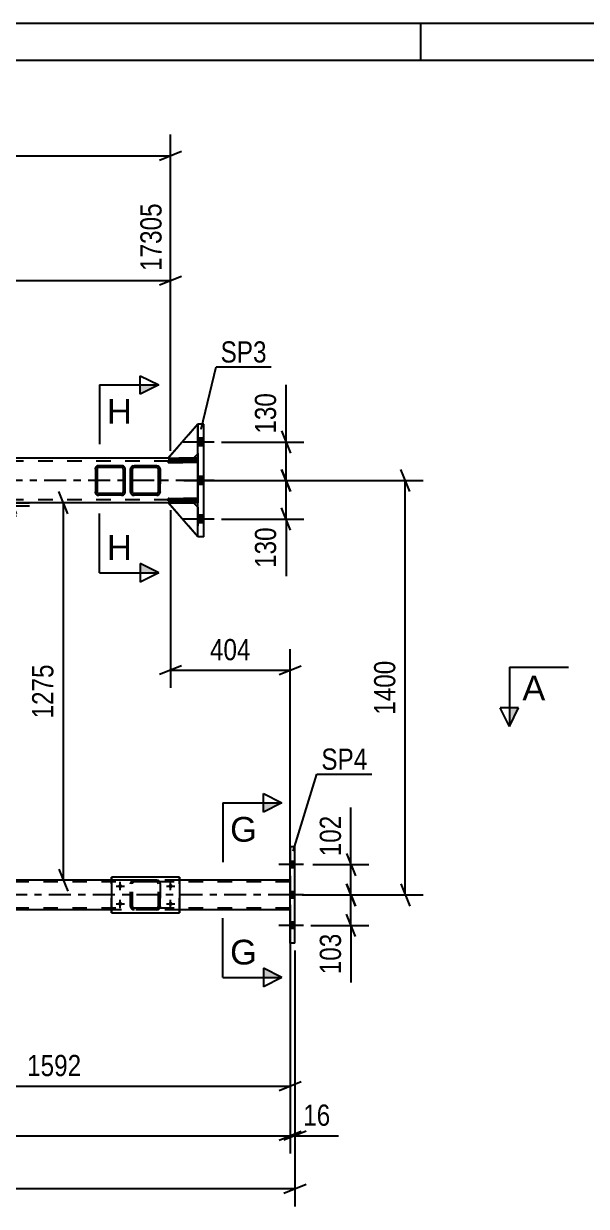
# Model space of a CAD drawing. Header units: millimetres. Extents: x -815 to 374, y -743 to 98.
# Drawn here: x -99.2 to -23.2, y -61.6 to 98.1 of the extents above; entities that cross this region are included whole.
import ezdxf

# ---------------------------------------------------------------- set-up
doc = ezdxf.new("R2010")
doc.units = ezdxf.units.MM
doc.linetypes.add('DXK_LINE_DOT2', pattern=[3.9198, 1.9599, -1.9599])
doc.linetypes.add('DXK_LINE_DOT3', pattern=[5.9187, 2.979, -0.9799, 0.9799, -0.9799])
doc.styles.add('Arial', font='ARIAL.TTF', dxfattribs={"height": 0.2})
doc.styles.add('Arial Narrow', font='ARIALN.TTF', dxfattribs={"height": 0.2})

# ---------------------------------------------------------------- blocks, each defined once
blk = doc.blocks.new('Unknown-232933173-1133')
at = {"color": 5, "linetype": 'Continuous'}
for p, q in [((374.47, 98.15), (-814.53, 98.15)), ((-45.53, 93.15), (-45.53, 98.15)), ((369.47, 93.15), (-809.53, 93.15))]:
    blk.add_line(p, q, dxfattribs=at)
blk = doc.blocks.new('Part-232933173-46341 - 4786')
at = {"color": 2, "linetype": 'Continuous'}
for p, q in [((-78.12, -17.18), (-87.32, -17.18)), ((-87.32, -17.18), (-87.32, -21.98)), ((-78.12, -17.18), (-78.12, -21.98)), ((-87.32, -21.98), (-78.12, -21.98))]:
    blk.add_line(p, q, dxfattribs=at)
at = {"color": 7, "linetype": 'DXK_LINE_DOT2'}
for p, q in [((-87.32, -21.98), (-87.32, -17.18)), ((-78.12, -21.98), (-78.12, -17.18))]:
    blk.add_line(p, q, dxfattribs=at)
blk = doc.blocks.new('Bolt-232933173-5250 - 4786')
at = {"linetype": 'Continuous'}
for points in [[(-75.64, 42.14), (-75.64, 41.1), (-74.84, 41.1), (-74.84, 42.14)], [(-75.64, 42.14), (-75.64, 41.1), (-74.84, 41.1), (-74.84, 42.14)], [(-75.64, 42.14), (-75.64, 41.1), (-74.84, 41.1), (-74.84, 42.14)], [(-75.64, 36.94), (-75.64, 35.9), (-74.84, 35.9), (-74.84, 36.94)], [(-75.64, 36.94), (-75.64, 35.9), (-74.84, 35.9), (-74.84, 36.94)], [(-75.64, 31.74), (-75.64, 30.7), (-74.84, 30.7), (-74.84, 31.74)], [(-75.64, 31.74), (-75.64, 30.7), (-74.84, 30.7), (-74.84, 31.74)], [(-75.64, 31.74), (-75.64, 30.7), (-74.84, 30.7), (-74.84, 31.74)]]:
    blk.add_hatch(color=1, dxfattribs=at).paths.add_polyline_path(points)
at = {"color": 1, "linetype": 'Continuous'}
for p, q in [((-73.44, 41.62), (-77.64, 41.62)), ((-73.44, 41.62), (-77.64, 41.62)), ((-73.44, 41.62), (-77.64, 41.62)), ((-74.84, 42.14), (-75.64, 42.14)), ((-74.84, 42.14), (-75.64, 42.14)), ((-74.84, 42.14), (-75.64, 42.14)), ((-74.84, 41.1), (-75.64, 41.1)), ((-74.84, 41.1), (-75.64, 41.1)), ((-74.84, 41.1), (-75.64, 41.1)), ((-74.84, 36.94), (-75.64, 36.94)), ((-74.84, 36.94), (-75.64, 36.94)), ((-73.44, 36.42), (-77.64, 36.42)), ((-73.44, 36.42), (-77.64, 36.42)), ((-74.84, 35.9), (-75.64, 35.9)), ((-74.84, 35.9), (-75.64, 35.9)), ((-73.44, 31.22), (-77.64, 31.22)), ((-73.44, 31.22), (-77.64, 31.22)), ((-73.44, 31.22), (-77.64, 31.22)), ((-74.84, 31.74), (-75.64, 31.74)), ((-74.84, 31.74), (-75.64, 31.74)), ((-74.84, 31.74), (-75.64, 31.74)), ((-74.84, 30.7), (-75.64, 30.7)), ((-74.84, 30.7), (-75.64, 30.7)), ((-74.84, 30.7), (-75.64, 30.7))]:
    blk.add_line(p, q, dxfattribs=at)
blk = doc.blocks.new('Part-232933173-4940 - 4786')
at = {"color": 2, "linetype": 'Continuous'}
for p, q in [((-63.18, -26.08), (-63.18, -13.08)), ((-62.54, -13.08), (-63.18, -13.08)), ((-62.54, -26.08), (-62.54, -13.08)), ((-62.54, -26.08), (-63.18, -26.08))]:
    blk.add_line(p, q, dxfattribs=at)
at = {"color": 7, "linetype": 'DXK_LINE_DOT2'}
for p, q in [((-63.18, -13.08), (-63.18, -26.08)), ((-62.54, -13.08), (-62.54, -13.08)), ((-62.54, -26.08), (-62.54, -13.08)), ((-62.54, -26.08), (-62.54, -26.08))]:
    blk.add_line(p, q, dxfattribs=at)
blk = doc.blocks.new('Part-232933173-4961 - 4786')
at = {"color": 7, "linetype": 'DXK_LINE_DOT2'}
for p, q in [((-75.64, 39.02), (-735.32, 39.02)), ((-76.24, 39.42), (-79.64, 39.42)), ((-75.64, 33.82), (-75.64, 39.42)), ((-75.64, 39.42), (-75.64, 39.42)), ((-75.64, 39.42), (-75.64, 39.42)), ((-75.64, 39.42), (-75.64, 38.62)), ((-75.64, 39.02), (-75.64, 33.42)), ((-75.64, 33.82), (-735.32, 33.82)), ((-75.64, 33.92), (-75.64, 33.42)), ((-76.24, 33.42), (-79.64, 33.42)), ((-75.64, 33.42), (-75.64, 33.42)), ((-75.64, 33.42), (-75.64, 33.42))]:
    blk.add_line(p, q, dxfattribs=at)
at = {"color": 2, "linetype": 'Continuous'}
for p, q in [((-79.64, 39.42), (-238.12, 39.42)), ((-75.64, 39.42), (-76.24, 39.42)), ((-79.64, 33.42), (-106.85, 33.42)), ((-75.64, 33.42), (-76.24, 33.42))]:
    blk.add_line(p, q, dxfattribs=at)
at = {"color": 7, "linetype": 'DXK_LINE_DOT3'}
blk.add_line((-75.64, 36.42), (-735.32, 36.42), dxfattribs=at)
blk = doc.blocks.new('Part-232933173-4966 - 4786')
at = {"color": 2, "linetype": 'Continuous'}
for p, q in [((-75.64, 28.82), (-75.64, 44.02)), ((-74.84, 44.02), (-75.64, 44.02)), ((-74.84, 28.82), (-74.84, 44.02)), ((-74.84, 28.82), (-75.64, 28.82))]:
    blk.add_line(p, q, dxfattribs=at)
at = {"color": 7, "linetype": 'DXK_LINE_DOT2'}
for p, q in [((-75.64, 44.02), (-75.64, 28.82)), ((-74.84, 44.02), (-74.84, 44.02)), ((-74.84, 28.82), (-74.84, 44.02)), ((-74.84, 28.82), (-74.84, 28.82))]:
    blk.add_line(p, q, dxfattribs=at)
blk = doc.blocks.new('Part-232933173-5227 - 4786')
at = {"color": 2, "linetype": 'Continuous'}
for p, q in [((-79.64, 33.98), (-75.64, 33.98)), ((-79.64, 33.66), (-79.64, 33.98)), ((-75.64, 33.66), (-79.64, 33.66)), ((-75.64, 33.98), (-75.64, 33.66))]:
    blk.add_line(p, q, dxfattribs=at)
at = {"color": 7, "linetype": 'DXK_LINE_DOT2'}
blk.add_line((-76.24, 33.66), (-76.24, 33.98), dxfattribs=at)
blk = doc.blocks.new('Part-232933173-5179 - 4786')
at = {"color": 7, "linetype": 'DXK_LINE_DOT2'}
for p, q in [((-63.18, -17.82), (-735.32, -17.82)), ((-78.12, -17.58), (-87.32, -17.58)), ((-63.18, -21.58), (-63.18, -17.58)), ((-63.18, -17.58), (-63.18, -17.58)), ((-63.18, -17.58), (-63.18, -21.58)), ((-63.18, -17.58), (-63.18, -17.58)), ((-63.18, -21.34), (-735.32, -21.34)), ((-78.12, -21.58), (-87.32, -21.58)), ((-63.18, -21.58), (-63.18, -21.58)), ((-63.18, -21.58), (-63.18, -21.58))]:
    blk.add_line(p, q, dxfattribs=at)
at = {"color": 2, "linetype": 'Continuous'}
for p, q in [((-87.32, -17.58), (-108.37, -17.58)), ((-63.18, -17.58), (-78.12, -17.58)), ((-87.32, -21.58), (-118.12, -21.58)), ((-63.18, -21.58), (-78.12, -21.58))]:
    blk.add_line(p, q, dxfattribs=at)
at = {"color": 7, "linetype": 'DXK_LINE_DOT3'}
blk.add_line((-63.18, -19.58), (-735.32, -19.58), dxfattribs=at)
blk = doc.blocks.new('Part-232933173-5222 - 4786')
at = {"color": 2, "linetype": 'Continuous'}
for p, q in [((-75.64, 44.02), (-79.64, 39.42)), ((-76.24, 39.42), (-75.64, 40.02)), ((-79.64, 39.42), (-76.24, 39.42))]:
    blk.add_line(p, q, dxfattribs=at)
at = {"color": 7, "linetype": 'DXK_LINE_DOT2'}
blk.add_line((-75.64, 40.02), (-75.64, 44.02), dxfattribs=at)
blk = doc.blocks.new('Part-232933173-5223 - 4786')
at = {"color": 7, "linetype": 'DXK_LINE_DOT2'}
for p, q in [((-75.64, 44.02), (-79.64, 39.42)), ((-75.64, 40.02), (-75.64, 44.02)), ((-76.24, 39.42), (-75.64, 40.02)), ((-79.64, 39.42), (-76.24, 39.42))]:
    blk.add_line(p, q, dxfattribs=at)
blk = doc.blocks.new('Part-232933173-5224 - 4786')
at = {"color": 2, "linetype": 'Continuous'}
for p, q in [((-79.64, 33.42), (-76.24, 33.42)), ((-75.64, 28.82), (-79.64, 33.42)), ((-76.24, 33.42), (-75.64, 32.82))]:
    blk.add_line(p, q, dxfattribs=at)
at = {"color": 7, "linetype": 'DXK_LINE_DOT2'}
blk.add_line((-75.64, 32.82), (-75.64, 28.82), dxfattribs=at)
blk = doc.blocks.new('Part-232933173-5225 - 4786')
at = {"color": 7, "linetype": 'DXK_LINE_DOT2'}
for p, q in [((-79.64, 33.42), (-76.24, 33.42)), ((-75.64, 28.82), (-79.64, 33.42)), ((-76.24, 33.42), (-75.64, 32.82)), ((-75.64, 32.82), (-75.64, 28.82))]:
    blk.add_line(p, q, dxfattribs=at)
blk = doc.blocks.new('Part-232933173-5226 - 4786')
at = {"color": 2, "linetype": 'Continuous'}
for p, q in [((-79.64, 39.18), (-75.64, 39.18)), ((-79.64, 38.86), (-79.64, 39.18)), ((-75.64, 38.86), (-79.64, 38.86)), ((-75.64, 39.18), (-75.64, 38.86))]:
    blk.add_line(p, q, dxfattribs=at)
at = {"color": 7, "linetype": 'DXK_LINE_DOT2'}
blk.add_line((-76.24, 38.86), (-76.24, 39.18), dxfattribs=at)
blk = doc.blocks.new('Part-232933173-5228 - 4786')
at = {"color": 7, "linetype": 'DXK_LINE_DOT2'}
for p, q in [((-75.64, 39.18), (-79.64, 39.18)), ((-79.64, 39.18), (-79.64, 38.86)), ((-79.64, 38.86), (-75.64, 38.86)), ((-76.24, 38.86), (-76.24, 39.18)), ((-75.64, 38.86), (-75.64, 39.18)), ((-75.64, 39.18), (-75.64, 38.86))]:
    blk.add_line(p, q, dxfattribs=at)
blk = doc.blocks.new('Part-232933173-5229 - 4786')
at = {"color": 7, "linetype": 'DXK_LINE_DOT2'}
for p, q in [((-75.64, 33.98), (-79.64, 33.98)), ((-79.64, 33.98), (-79.64, 33.66)), ((-79.64, 33.66), (-75.64, 33.66)), ((-76.24, 33.98), (-76.24, 33.66)), ((-75.64, 33.66), (-75.64, 33.98)), ((-75.64, 33.94), (-75.64, 33.66))]:
    blk.add_line(p, q, dxfattribs=at)
blk = doc.blocks.new('Bolt-232933173-5247 - 4786')
at = {"linetype": 'Continuous'}
for points in [[(-63.18, -15.04), (-63.18, -15.92), (-62.54, -15.92), (-62.54, -15.04)], [(-63.18, -15.04), (-63.18, -15.92), (-62.54, -15.92), (-62.54, -15.04)], [(-63.18, -15.04), (-63.18, -15.92), (-62.54, -15.92), (-62.54, -15.04)], [(-63.18, -19.14), (-63.18, -20.02), (-62.54, -20.02), (-62.54, -19.14)], [(-63.18, -19.14), (-63.18, -20.02), (-62.54, -20.02), (-62.54, -19.14)], [(-63.18, -23.24), (-63.18, -24.12), (-62.54, -24.12), (-62.54, -23.24)], [(-63.18, -23.24), (-63.18, -24.12), (-62.54, -24.12), (-62.54, -23.24)], [(-63.18, -23.24), (-63.18, -24.12), (-62.54, -24.12), (-62.54, -23.24)]]:
    blk.add_hatch(color=1, dxfattribs=at).paths.add_polyline_path(points)
at = {"color": 1, "linetype": 'Continuous'}
for p, q in [((-61.38, -15.48), (-64.7, -15.48)), ((-61.38, -15.48), (-64.7, -15.48)), ((-61.38, -15.48), (-64.7, -15.48)), ((-62.54, -15.04), (-63.18, -15.04)), ((-62.54, -15.04), (-63.18, -15.04)), ((-62.54, -15.04), (-63.18, -15.04)), ((-62.54, -15.92), (-63.18, -15.92)), ((-62.54, -15.92), (-63.18, -15.92)), ((-62.54, -15.92), (-63.18, -15.92)), ((-62.54, -19.14), (-63.18, -19.14)), ((-62.54, -19.14), (-63.18, -19.14)), ((-61.38, -19.58), (-64.7, -19.58)), ((-61.38, -19.58), (-64.7, -19.58)), ((-62.54, -20.02), (-63.18, -20.02)), ((-62.54, -20.02), (-63.18, -20.02)), ((-61.38, -23.68), (-64.7, -23.68)), ((-61.38, -23.68), (-64.7, -23.68)), ((-61.38, -23.68), (-64.7, -23.68)), ((-62.54, -23.24), (-63.18, -23.24)), ((-62.54, -23.24), (-63.18, -23.24)), ((-62.54, -23.24), (-63.18, -23.24)), ((-62.54, -24.12), (-63.18, -24.12)), ((-62.54, -24.12), (-63.18, -24.12)), ((-62.54, -24.12), (-63.18, -24.12))]:
    blk.add_line(p, q, dxfattribs=at)
blk = doc.blocks.new('Part-232933173-46340 - 4786')
at = {"color": 7, "linetype": 'DXK_LINE_DOT2'}
for p, q in [((-84.72, -18.06), (-84.69, -17.87)), ((-84.69, -17.87), (-84.72, -18.06)), ((-84.72, -21.1), (-84.72, -18.06)), ((-84.72, -18.06), (-84.72, -18.06)), ((-84.72, -21.1), (-84.72, -18.06)), ((-84.48, -18.06), (-84.46, -17.97)), ((-84.48, -18.06), (-84.46, -17.97)), ((-84.48, -21.1), (-84.48, -18.06)), ((-84.48, -18.06), (-84.48, -18.06)), ((-84.48, -21.1), (-84.48, -18.06)), ((-84.46, -17.97), (-84.41, -17.89)), ((-84.43, -17.61), (-84.24, -17.58)), ((-84.24, -17.58), (-84.43, -17.61)), ((-84.33, -17.84), (-84.41, -17.89)), ((-84.24, -17.82), (-84.33, -17.84)), ((-81.2, -17.58), (-84.24, -17.58)), ((-81.2, -17.82), (-84.24, -17.82)), ((-81.2, -17.58), (-81.02, -17.61)), ((-81.02, -17.61), (-81.2, -17.58)), ((-81.11, -17.84), (-81.2, -17.82)), ((-81.03, -17.89), (-81.11, -17.84)), ((-80.98, -17.97), (-81.03, -17.89)), ((-80.96, -18.06), (-80.98, -17.97)), ((-80.96, -18.06), (-80.98, -17.97)), ((-80.96, -21.1), (-80.96, -18.06)), ((-80.96, -18.06), (-80.96, -18.06)), ((-80.96, -21.1), (-80.96, -18.06)), ((-80.76, -17.87), (-80.72, -18.06)), ((-80.72, -18.06), (-80.76, -17.87)), ((-80.72, -21.1), (-80.72, -18.06)), ((-80.72, -18.06), (-80.72, -18.06)), ((-80.72, -18.06), (-80.72, -21.1)), ((-84.72, -21.1), (-84.72, -21.1)), ((-84.69, -21.28), (-84.72, -21.1)), ((-84.72, -21.1), (-84.69, -21.28)), ((-84.48, -21.1), (-84.48, -21.1)), ((-84.46, -21.19), (-84.48, -21.1)), ((-84.46, -21.19), (-84.48, -21.1)), ((-84.41, -21.27), (-84.46, -21.19)), ((-84.24, -21.58), (-84.43, -21.54)), ((-84.43, -21.54), (-84.24, -21.58)), ((-84.33, -21.32), (-84.41, -21.27)), ((-84.24, -21.34), (-84.33, -21.32)), ((-81.2, -21.34), (-84.24, -21.34)), ((-81.2, -21.58), (-84.24, -21.58)), ((-81.11, -21.32), (-81.2, -21.34)), ((-81.02, -21.54), (-81.2, -21.58)), ((-81.2, -21.58), (-81.02, -21.54)), ((-81.03, -21.27), (-81.11, -21.32)), ((-80.98, -21.19), (-81.03, -21.27)), ((-80.98, -21.19), (-80.96, -21.1)), ((-80.98, -21.19), (-80.96, -21.1)), ((-80.96, -21.1), (-80.96, -21.1)), ((-80.72, -21.1), (-80.76, -21.28)), ((-80.76, -21.28), (-80.72, -21.1)), ((-80.72, -21.1), (-80.72, -21.1))]:
    blk.add_line(p, q, dxfattribs=at)
at = {"color": 7, "linetype": 'DXK_LINE_DOT3'}
blk.add_line((-82.72, -19.58), (-82.72, -19.58), dxfattribs=at)
at = {"color": 7, "linetype": 'DXK_LINE_DOT2'}
for centre, start, end in [((-84.24, -18.06), 112.5, 157.5), ((-84.24, -18.06), 112.5, 157.5), ((-81.2, -18.06), 22.5, 67.5), ((-81.2, -18.06), 22.5, 67.5), ((-84.24, -21.1), 202.5, 247.5), ((-84.24, -21.1), 202.5, 247.5), ((-81.2, -21.1), 292.5, 337.5), ((-81.2, -21.1), 292.5, 337.5)]:
    blk.add_arc(centre, 0.48, start, end, dxfattribs=at)
blk = doc.blocks.new('Part-232933173-46342 - 4786')
at = {"color": 2, "linetype": 'Continuous'}
for p, q in [((-84.24, 38.42), (-84.43, 38.38)), ((-81.2, 38.42), (-84.24, 38.42)), ((-81.02, 38.38), (-81.2, 38.42)), ((-84.69, 38.13), (-84.72, 37.94)), ((-84.72, 34.9), (-84.72, 37.94)), ((-84.72, 37.94), (-84.72, 37.94)), ((-84.48, 37.94), (-84.46, 38.03)), ((-84.48, 34.9), (-84.48, 37.94)), ((-84.48, 37.94), (-84.48, 37.94)), ((-84.46, 38.03), (-84.41, 38.11)), ((-84.33, 38.16), (-84.41, 38.11)), ((-84.24, 38.18), (-84.33, 38.16)), ((-81.2, 38.18), (-84.24, 38.18)), ((-81.11, 38.16), (-81.2, 38.18)), ((-81.03, 38.11), (-81.11, 38.16)), ((-81.03, 38.11), (-80.98, 38.03)), ((-80.98, 38.03), (-80.96, 37.94)), ((-80.96, 34.9), (-80.96, 37.94)), ((-80.96, 37.94), (-80.96, 37.94)), ((-80.72, 37.94), (-80.76, 38.13)), ((-80.72, 34.9), (-80.72, 37.94)), ((-80.72, 37.94), (-80.72, 37.94)), ((-84.72, 34.9), (-84.72, 34.9)), ((-84.72, 34.9), (-84.69, 34.72)), ((-84.48, 34.9), (-84.48, 34.9)), ((-84.46, 34.81), (-84.48, 34.9)), ((-84.41, 34.73), (-84.46, 34.81)), ((-84.43, 34.46), (-84.24, 34.42)), ((-84.41, 34.73), (-84.33, 34.68)), ((-84.33, 34.68), (-84.24, 34.66)), ((-81.2, 34.66), (-84.24, 34.66)), ((-81.2, 34.42), (-84.24, 34.42)), ((-81.2, 34.66), (-81.11, 34.68)), ((-81.2, 34.42), (-81.02, 34.46)), ((-81.11, 34.68), (-81.03, 34.73)), ((-80.98, 34.81), (-81.03, 34.73)), ((-80.96, 34.9), (-80.98, 34.81)), ((-80.96, 34.9), (-80.96, 34.9)), ((-80.76, 34.72), (-80.72, 34.9)), ((-80.72, 34.9), (-80.72, 34.9))]:
    blk.add_line(p, q, dxfattribs=at)
at = {"color": 7, "linetype": 'DXK_LINE_DOT2'}
for p, q in [((-84.43, 38.38), (-84.24, 38.42)), ((-81.2, 38.42), (-81.02, 38.38)), ((-84.72, 37.94), (-84.69, 38.13)), ((-84.72, 34.9), (-84.72, 37.94)), ((-84.46, 38.03), (-84.48, 37.94)), ((-84.48, 34.9), (-84.48, 37.94)), ((-84.41, 38.11), (-84.46, 38.03)), ((-84.33, 38.16), (-84.33, 38.16)), ((-84.24, 38.18), (-84.24, 38.18)), ((-81.11, 38.16), (-81.11, 38.16)), ((-81.03, 38.11), (-81.03, 38.11)), ((-80.98, 38.03), (-81.03, 38.11)), ((-80.96, 37.94), (-80.98, 38.03)), ((-80.96, 34.9), (-80.96, 37.94)), ((-80.76, 38.13), (-80.72, 37.94)), ((-80.72, 37.94), (-80.72, 34.9)), ((-84.69, 34.72), (-84.72, 34.9)), ((-84.48, 34.9), (-84.46, 34.81)), ((-84.46, 34.81), (-84.41, 34.73)), ((-84.24, 34.42), (-84.43, 34.46)), ((-84.33, 34.68), (-84.33, 34.68)), ((-84.24, 34.66), (-84.24, 34.66)), ((-81.02, 34.46), (-81.2, 34.42)), ((-81.11, 34.68), (-81.11, 34.68)), ((-81.03, 34.73), (-80.98, 34.81)), ((-81.03, 34.73), (-81.03, 34.73)), ((-80.98, 34.81), (-80.96, 34.9)), ((-80.72, 34.9), (-80.76, 34.72))]:
    blk.add_line(p, q, dxfattribs=at)
at = {"color": 2, "linetype": 'Continuous'}
for centre, start, end in [((-84.24, 37.94), 112.5, 157.5), ((-81.2, 37.94), 22.5, 67.5), ((-84.24, 34.9), 202.5, 247.5), ((-81.2, 34.9), 292.5, 337.5)]:
    blk.add_arc(centre, 0.48, start, end, dxfattribs=at)
at = {"color": 7, "linetype": 'DXK_LINE_DOT2'}
for centre, start, end in [((-84.24, 37.94), 112.5, 157.5), ((-81.2, 37.94), 22.5, 67.5), ((-84.24, 34.9), 202.5, 247.5), ((-81.2, 34.9), 292.5, 337.5)]:
    blk.add_arc(centre, 0.48, start, end, dxfattribs=at)
blk = doc.blocks.new('Part-232933173-46429 - 4786')
at = {"color": 2, "linetype": 'Continuous'}
for p, q in [((-89, 38.42), (-89.19, 38.39)), ((-85.96, 38.42), (-89, 38.42)), ((-85.78, 38.39), (-85.96, 38.42)), ((-89.45, 38.13), (-89.48, 37.94)), ((-89.48, 37.94), (-89.48, 34.9)), ((-89.22, 38.03), (-89.24, 37.94)), ((-89.24, 37.94), (-89.24, 34.9)), ((-89.17, 38.11), (-89.22, 38.03)), ((-89.09, 38.16), (-89.17, 38.11)), ((-89, 38.18), (-89.09, 38.16)), ((-85.96, 38.18), (-89, 38.18)), ((-85.87, 38.16), (-85.96, 38.18)), ((-85.79, 38.11), (-85.87, 38.16)), ((-85.74, 38.03), (-85.79, 38.11)), ((-85.72, 37.94), (-85.74, 38.03)), ((-85.72, 37.94), (-85.72, 34.9)), ((-85.48, 37.94), (-85.52, 38.13)), ((-85.48, 37.94), (-85.48, 34.9)), ((-89.48, 34.9), (-89.45, 34.72)), ((-89.24, 34.9), (-89.22, 34.81)), ((-89.22, 34.81), (-89.17, 34.73)), ((-89.19, 34.46), (-89, 34.42)), ((-89.17, 34.73), (-89.09, 34.68)), ((-89.09, 34.68), (-89, 34.66)), ((-85.96, 34.66), (-89, 34.66)), ((-85.96, 34.42), (-89, 34.42)), ((-85.96, 34.66), (-85.87, 34.68)), ((-85.96, 34.42), (-85.78, 34.46)), ((-85.87, 34.68), (-85.79, 34.73)), ((-85.79, 34.73), (-85.74, 34.81)), ((-85.74, 34.81), (-85.72, 34.9)), ((-85.52, 34.72), (-85.48, 34.9))]:
    blk.add_line(p, q, dxfattribs=at)
at = {"color": 7, "linetype": 'DXK_LINE_DOT2'}
for p, q in [((-89.19, 38.39), (-89, 38.42)), ((-85.96, 38.42), (-85.78, 38.39)), ((-89.48, 37.94), (-89.45, 38.13)), ((-85.52, 38.13), (-85.48, 37.94)), ((-89.45, 34.72), (-89.48, 34.9)), ((-89, 34.42), (-89.19, 34.46)), ((-85.78, 34.46), (-85.96, 34.42)), ((-85.48, 34.9), (-85.52, 34.72))]:
    blk.add_line(p, q, dxfattribs=at)
at = {"color": 2, "linetype": 'Continuous'}
for centre, start, end in [((-89, 37.94), 112.5, 157.5), ((-85.96, 37.94), 22.5, 67.5), ((-89, 34.9), 202.5, 247.5), ((-85.96, 34.9), 292.5, 337.5)]:
    blk.add_arc(centre, 0.48, start, end, dxfattribs=at)
at = {"color": 7, "linetype": 'DXK_LINE_DOT2'}
for centre, start, end in [((-89, 37.94), 112.5, 157.5), ((-85.96, 37.94), 22.5, 67.5), ((-89, 34.9), 202.5, 247.5), ((-85.96, 34.9), 292.5, 337.5)]:
    blk.add_arc(centre, 0.48, start, end, dxfattribs=at)
blk = doc.blocks.new('Bolt-232933173-46436 - 4786')
at = {"linetype": 'Continuous'}
for points in [[(-86.12, -18.1, -1), (-86.12, -18.66, -1)], [(-79.32, -18.1, -1), (-79.32, -18.66, -1)], [(-86.12, -20.5, -1), (-86.12, -21.06, -1)], [(-79.32, -20.5, -1), (-79.32, -21.06, -1)]]:
    blk.add_hatch(color=1, dxfattribs=at).paths.add_polyline_path(points)
at = {"color": 1, "linetype": 'Continuous'}
for p, q in [((-86.68, -18.38), (-85.56, -18.38)), ((-86.12, -18.94), (-86.12, -17.82)), ((-79.88, -18.38), (-78.76, -18.38)), ((-79.32, -18.94), (-79.32, -17.82)), ((-86.12, -21.34), (-86.12, -20.22)), ((-79.32, -21.34), (-79.32, -20.22)), ((-86.68, -20.78), (-85.56, -20.78)), ((-79.88, -20.78), (-78.76, -20.78))]:
    blk.add_line(p, q, dxfattribs=at)
blk = doc.blocks.new('StraightDimension-232933173-20579 - 4786')
at = {"color": 7, "linetype": 'Continuous'}
for p, q in [((-101.38, 34.92), (-100.18, 31.92)), ((-100.18, 31.52), (-101.38, 34.52)), ((-105.85, 33.42), (-98.38, 33.42)), ((-105.85, 33.02), (-98.38, 33.02)), ((-100.78, 33.02), (-100.78, 33.42))]:
    blk.add_line(p, q, dxfattribs=at)
at = {"color": 0}
blk.add_wipeout([(-101.53, 32.5), (-105.73, 32.5), (-105.73, 27.64), (-101.53, 27.64)], dxfattribs=at)
at = {"color": 7, "linetype": 'Continuous'}
blk.add_line((-100.78, 33.02), (-100.78, 27.12), dxfattribs=at)
blk.add_line((-100.78, 33.02), (-100.78, 27.12), dxfattribs=at)
at = {"color": 3, "style": 'Arial Narrow'}
blk.add_text('10', height=2.863, rotation=90.0002, dxfattribs=at).set_placement((-102.13, 28.24))
blk = doc.blocks.new('StraightDimension-232933173-55858 - 4786')
at = {"color": 7, "linetype": 'Continuous'}
for p, q in [((-72.44, 41.62), (-61.33, 41.62)), ((-64.33, 43.12), (-63.13, 40.12)), ((-63.73, 36.42), (-63.73, 41.62)), ((-63.13, 34.92), (-64.33, 37.92)), ((-77.54, 36.42), (-61.33, 36.42))]:
    blk.add_line(p, q, dxfattribs=at)
at = {"color": 0}
blk.add_wipeout([(-64.48, 48.83), (-68.68, 48.83), (-68.68, 42.15), (-64.48, 42.15)], dxfattribs=at)
at = {"color": 7, "linetype": 'Continuous'}
blk.add_line((-63.73, 41.62), (-63.73, 49.36), dxfattribs=at)
blk.add_line((-63.73, 41.62), (-63.73, 49.36), dxfattribs=at)
at = {"color": 3, "style": 'Arial Narrow'}
blk.add_text('130', height=2.863, rotation=90.0002, dxfattribs=at).set_placement((-65.08, 42.75))
blk = doc.blocks.new('StraightDimension-232933173-37533 - 4786')
at = {"color": 7, "linetype": 'Continuous'}
for p, q in [((-62.54, -27.08), (-62.54, -61.65)), ((-64.04, -59.85), (-61.04, -58.65)), ((-775.39, -59.25), (-62.54, -59.25))]:
    blk.add_line(p, q, dxfattribs=at)
blk = doc.blocks.new('StraightDimension-232933173-37415 - 4786')
at = {"color": 7, "linetype": 'Continuous'}
for p, q in [((-63.18, -27.08), (-63.18, -54.51)), ((-774.75, -52.11), (-63.18, -52.11)), ((-64.68, -52.71), (-61.68, -51.51))]:
    blk.add_line(p, q, dxfattribs=at)
blk = doc.blocks.new('StraightDimension-232933173-55859 - 4786')
at = {"color": 7, "linetype": 'Continuous'}
for p, q in [((-64.33, 37.92), (-63.13, 34.92)), ((-77.54, 36.42), (-61.33, 36.42)), ((-63.73, 31.22), (-63.73, 36.42)), ((-63.13, 29.72), (-64.33, 32.72)), ((-72.44, 31.22), (-61.33, 31.22))]:
    blk.add_line(p, q, dxfattribs=at)
at = {"color": 0}
blk.add_wipeout([(-64.48, 30.7), (-68.68, 30.7), (-68.68, 24.01), (-64.48, 24.01)], dxfattribs=at)
at = {"color": 7, "linetype": 'Continuous'}
blk.add_line((-63.73, 31.22), (-63.73, 23.49), dxfattribs=at)
blk.add_line((-63.73, 31.22), (-63.73, 23.49), dxfattribs=at)
at = {"color": 3, "style": 'Arial Narrow'}
blk.add_text('130', height=2.863, rotation=90.0002, dxfattribs=at).set_placement((-65.08, 24.61))
blk = doc.blocks.new('StraightDimension-232933173-55920 - 4786')
at = {"color": 7, "linetype": 'Continuous'}
for p, q in [((-55.57, -18.08), (-54.37, -21.08)), ((-61.54, -19.58), (-52.57, -19.58)), ((-54.97, -23.68), (-54.97, -19.58)), ((-54.37, -25.18), (-55.57, -22.18)), ((-60.38, -23.68), (-52.57, -23.68))]:
    blk.add_line(p, q, dxfattribs=at)
at = {"color": 0}
blk.add_wipeout([(-55.72, -24.2), (-59.92, -24.2), (-59.92, -30.89), (-55.72, -30.89)], dxfattribs=at)
at = {"color": 7, "linetype": 'Continuous'}
blk.add_line((-54.97, -23.68), (-54.97, -31.41), dxfattribs=at)
blk.add_line((-54.97, -23.68), (-54.97, -31.41), dxfattribs=at)
at = {"color": 3, "style": 'Arial Narrow'}
blk.add_text('103', height=2.863, rotation=90.0002, dxfattribs=at).set_placement((-56.32, -30.29))
blk = doc.blocks.new('StraightDimension-232933173-36933 - 4786')
at = {"color": 7, "linetype": 'Continuous'}
for p, q in [((-128.4, 34.42), (-128.4, 73.88)), ((-79.34, 40.42), (-79.34, 73.88)), ((-126.9, 64.04), (-129.9, 62.84)), ((-80.84, 62.84), (-77.84, 64.04)), ((-128.4, 63.44), (-79.34, 63.44))]:
    blk.add_line(p, q, dxfattribs=at)
at = {"color": 0, "linetype": 'Continuous'}
blk.add_wipeout([(-79.94, 74.48), (-84.14, 74.48), (-84.14, 64.14), (-79.94, 64.14)], dxfattribs=at)
at = {"color": 0}
blk.add_wipeout([(-99.61, 64.19), (-99.61, 68.39), (-108.13, 68.39), (-108.13, 64.19)], dxfattribs=at)
at = {"color": 3, "linetype": 'Continuous', "style": 'Arial Narrow'}
blk.add_text('17305', height=2.863, rotation=90.0002, dxfattribs=at).set_placement((-80.54, 64.74))
at = {"color": 3, "style": 'Arial Narrow'}
blk.add_text('1226', height=2.863, dxfattribs=at).set_placement((-107.53, 64.79))
blk = doc.blocks.new('StraightDimension-232933173-55919 - 4786')
at = {"color": 7, "linetype": 'Continuous'}
for p, q in [((-55.57, -13.98), (-54.37, -16.98)), ((-60.14, -15.48), (-52.57, -15.48)), ((-54.97, -19.58), (-54.97, -15.48)), ((-54.37, -21.08), (-55.57, -18.08)), ((-61.54, -19.58), (-52.57, -19.58))]:
    blk.add_line(p, q, dxfattribs=at)
at = {"color": 0}
blk.add_wipeout([(-55.72, -8.27), (-59.92, -8.27), (-59.92, -14.95), (-55.72, -14.95)], dxfattribs=at)
at = {"color": 7, "linetype": 'Continuous'}
blk.add_line((-54.97, -15.48), (-54.97, -7.74), dxfattribs=at)
blk.add_line((-54.97, -15.48), (-54.97, -7.74), dxfattribs=at)
at = {"color": 3, "style": 'Arial Narrow'}
blk.add_text('102', height=2.863, rotation=90.0002, dxfattribs=at).set_placement((-56.32, -14.35))
blk = doc.blocks.new('StraightDimension-232933173-45942 - 4786')
at = {"color": 7, "linetype": 'Continuous'}
for p, q in [((-47.04, 34.92), (-48.24, 37.92)), ((-77.54, 36.42), (-45.24, 36.42)), ((-47.64, -19.58), (-47.64, 36.42)), ((-48.24, -18.08), (-47.04, -21.08)), ((-61.54, -19.58), (-45.24, -19.58))]:
    blk.add_line(p, q, dxfattribs=at)
at = {"color": 0}
blk.add_wipeout([(-48.39, 12.68), (-52.59, 12.68), (-52.59, 4.17), (-48.39, 4.17)], dxfattribs=at)
at = {"color": 3, "style": 'Arial Narrow'}
blk.add_text('1400', height=2.863, rotation=90.0002, dxfattribs=at).set_placement((-48.99, 4.77))
blk = doc.blocks.new('StraightDimension-232933173-6182 - 4786')
at = {"color": 7, "linetype": 'Continuous'}
for p, q in [((-93.2, 31.92), (-94.4, 34.92)), ((-77.52, 33.42), (-96.65, 33.42)), ((-93.8, -17.58), (-93.8, 33.42)), ((-94.4, -16.08), (-93.2, -19.08)), ((-82.44, -17.58), (-96.65, -17.58))]:
    blk.add_line(p, q, dxfattribs=at)
at = {"color": 0}
blk.add_wipeout([(-94.55, 12.18), (-98.75, 12.18), (-98.75, 3.67), (-94.55, 3.67)], dxfattribs=at)
at = {"color": 3, "style": 'Arial Narrow'}
blk.add_text('1275', height=2.863, rotation=90.0002, dxfattribs=at).set_placement((-95.15, 4.27))
blk = doc.blocks.new('StraightDimension-232933173-37116 - 4786')
at = {"color": 7, "linetype": 'Continuous'}
for p, q in [((-79.34, 40.42), (-79.34, 83.16)), ((-768.04, 80.31), (-79.34, 80.31)), ((-80.84, 79.71), (-77.84, 80.91))]:
    blk.add_line(p, q, dxfattribs=at)
blk = doc.blocks.new('StraightDimension-232933173-37206 - 4786')
at = {"color": 7, "linetype": 'Continuous'}
for p, q in [((-79.34, 32.42), (-79.34, 8.39)), ((-63.18, -16.58), (-63.18, 13.64)), ((-77.84, 11.39), (-80.84, 10.19)), ((-64.68, 10.19), (-61.68, 11.39)), ((-79.34, 10.79), (-63.18, 10.79))]:
    blk.add_line(p, q, dxfattribs=at)
at = {"color": 0}
blk.add_wipeout([(-67.92, 11.54), (-67.92, 15.74), (-74.61, 15.74), (-74.61, 11.54)], dxfattribs=at)
at = {"color": 3, "style": 'Arial Narrow'}
blk.add_text('404', height=2.863, dxfattribs=at).set_placement((-74.01, 12.14))
blk = doc.blocks.new('StraightDimension-232933173-37239 - 4786')
at = {"color": 7, "linetype": 'Continuous'}
for p, q in [((-126.88, -18.58), (-126.88, -47.8)), ((-63.18, -22.58), (-63.18, -47.8)), ((-125.38, -44.8), (-128.38, -46)), ((-126.88, -45.4), (-63.18, -45.4)), ((-64.68, -46), (-61.68, -44.8))]:
    blk.add_line(p, q, dxfattribs=at)
at = {"color": 0}
blk.add_wipeout([(-90.78, -44.65), (-90.78, -40.45), (-99.29, -40.45), (-99.29, -44.65)], dxfattribs=at)
at = {"color": 3, "style": 'Arial Narrow'}
blk.add_text('1592', height=2.863, dxfattribs=at).set_placement((-98.69, -44.05))
blk = doc.blocks.new('StraightDimension-232933173-37414 - 4786')
at = {"color": 7, "linetype": 'Continuous'}
for p, q in [((-63.18, -27.08), (-63.18, -54.51)), ((-62.54, -27.08), (-62.54, -54.51)), ((-64.68, -52.71), (-61.68, -51.51)), ((-61.04, -51.51), (-64.04, -52.71)), ((-63.18, -52.11), (-62.54, -52.11))]:
    blk.add_line(p, q, dxfattribs=at)
at = {"color": 0}
blk.add_wipeout([(-57.16, -51.36), (-57.16, -47.16), (-62.02, -47.16), (-62.02, -51.36)], dxfattribs=at)
at = {"color": 7, "linetype": 'Continuous'}
blk.add_line((-62.54, -52.11), (-56.64, -52.11), dxfattribs=at)
blk.add_line((-62.54, -52.11), (-56.64, -52.11), dxfattribs=at)
at = {"color": 3, "style": 'Arial Narrow'}
blk.add_text('16', height=2.863, dxfattribs=at).set_placement((-61.42, -50.76))
blk = doc.blocks.new('SectionMark-232933173-2322 - 1369')
at = {"linetype": 'Continuous'}
blk.add_hatch(color=6, dxfattribs=at).paths.add_polyline_path([(-33.59, 5.7), (-32.34, 5.7), (-33.59, 3.2)])
at = {"color": 6, "linetype": 'Continuous'}
for p, q in [((-33.59, 11.2), (-25.59, 11.2)), ((-33.59, 11.2), (-33.59, 3.2)), ((-33.59, 3.2), (-34.84, 5.7)), ((-32.34, 5.7), (-34.84, 5.7)), ((-33.59, 3.2), (-32.34, 5.7))]:
    blk.add_line(p, q, dxfattribs=at)
at = {"color": 0, "linetype": 'Continuous'}
blk.add_wipeout([(-28.73, 6.7), (-28.73, 10.2), (-31.84, 10.2), (-31.84, 6.7)], dxfattribs=at)
at = {"color": 3, "linetype": 'Continuous', "style": 'Arial'}
blk.add_text('A', height=3.34, dxfattribs=at).set_placement((-31.84, 6.7))
blk = doc.blocks.new('Mark-232933173-4936 - 4786')
at = {"color": 0}
blk.add_wipeout([(-52.76, -2.66), (-52.76, 0.34), (-58.97, 0.34), (-58.97, -2.66)], dxfattribs=at)
blk.add_wipeout([(-52.76, -2.66), (-52.76, 0.34), (-58.97, 0.34), (-58.97, -2.66)], dxfattribs=at)
at = {"color": 30, "linetype": 'Continuous'}
for p, q in [((-62.77, -13.65), (-59.57, -3.26)), ((-59.57, -3.26), (-52.16, -3.26))]:
    blk.add_line(p, q, dxfattribs=at)
at = {"color": 3, "style": 'Arial Narrow'}
blk.add_text('SP4', height=2.863, dxfattribs=at).set_placement((-58.97, -2.66))
blk = doc.blocks.new('SectionMark-232933173-7092 - 4786')
at = {"linetype": 'Continuous'}
for points in [[(-83.41, 48.08), (-83.41, 49.33), (-80.91, 49.33)], [(-83.41, 23.95), (-83.41, 25.2), (-80.91, 23.95)]]:
    blk.add_hatch(color=6, dxfattribs=at).paths.add_polyline_path(points)
at = {"color": 6, "linetype": 'Continuous'}
for p, q in [((-83.41, 48.08), (-83.41, 50.58)), ((-83.41, 50.58), (-80.91, 49.33)), ((-88.91, 49.33), (-88.91, 41.33)), ((-88.91, 49.33), (-80.91, 49.33)), ((-80.91, 49.33), (-83.41, 48.08)), ((-88.91, 23.95), (-88.91, 31.95)), ((-80.91, 23.95), (-83.41, 25.2)), ((-83.41, 25.2), (-83.41, 22.7)), ((-88.91, 23.95), (-80.91, 23.95)), ((-80.91, 23.95), (-83.41, 22.7))]:
    blk.add_line(p, q, dxfattribs=at)
at = {"color": 0, "linetype": 'Continuous'}
for points in [[(-84.54, 44.08), (-84.54, 47.58), (-87.91, 47.58), (-87.91, 44.08)], [(-84.54, 25.7), (-84.54, 29.2), (-87.91, 29.2), (-87.91, 25.7)]]:
    blk.add_wipeout(points, dxfattribs=at)
at = {"color": 3, "linetype": 'Continuous', "style": 'Arial'}
for p in [(-87.91, 44.08), (-87.91, 25.7)]:
    blk.add_text('H', height=3.34, dxfattribs=at).set_placement(p)
blk = doc.blocks.new('Mark-232933173-4962 - 4786')
at = {"color": 0}
blk.add_wipeout([(-66.36, 52.36), (-66.36, 55.36), (-72.57, 55.36), (-72.57, 52.36)], dxfattribs=at)
blk.add_wipeout([(-66.36, 52.36), (-66.36, 55.36), (-72.57, 55.36), (-72.57, 52.36)], dxfattribs=at)
at = {"color": 30, "linetype": 'Continuous'}
for p, q in [((-75.18, 43.34), (-73.17, 51.76)), ((-73.17, 51.76), (-65.76, 51.76))]:
    blk.add_line(p, q, dxfattribs=at)
at = {"color": 3, "style": 'Arial Narrow'}
blk.add_text('SP3', height=2.863, dxfattribs=at).set_placement((-72.57, 52.36))
blk = doc.blocks.new('SectionMark-232933173-7090 - 4786')
at = {"linetype": 'Continuous'}
for points in [[(-66.79, -8.38), (-66.79, -7.13), (-64.29, -7.13)], [(-66.79, -30.72), (-66.79, -29.47), (-64.29, -30.72)]]:
    blk.add_hatch(color=6, dxfattribs=at).paths.add_polyline_path(points)
at = {"color": 6, "linetype": 'Continuous'}
for p, q in [((-66.79, -8.38), (-66.79, -5.88)), ((-66.79, -5.88), (-64.29, -7.13)), ((-72.29, -7.13), (-72.29, -15.13)), ((-72.29, -7.13), (-64.29, -7.13)), ((-64.29, -7.13), (-66.79, -8.38)), ((-72.29, -30.72), (-72.29, -22.72)), ((-64.29, -30.72), (-66.79, -29.47)), ((-66.79, -29.47), (-66.79, -31.97)), ((-72.29, -30.72), (-64.29, -30.72)), ((-64.29, -30.72), (-66.79, -31.97))]:
    blk.add_line(p, q, dxfattribs=at)
at = {"color": 0, "linetype": 'Continuous'}
for points in [[(-67.66, -12.38), (-67.66, -8.88), (-71.29, -8.88), (-71.29, -12.38)], [(-67.66, -28.97), (-67.66, -25.47), (-71.29, -25.47), (-71.29, -28.97)]]:
    blk.add_wipeout(points, dxfattribs=at)
at = {"color": 3, "linetype": 'Continuous', "style": 'Arial'}
for p in [(-71.29, -12.38), (-71.29, -28.97)]:
    blk.add_text('G', height=3.34, dxfattribs=at).set_placement(p)

msp = doc.modelspace()

# ---------------------------------------------------------------- block references
for name in ['Unknown-232933173-1133', 'Part-232933173-5222 - 4786', 'Part-232933173-5223 - 4786', 'Part-232933173-4966 - 4786', 'Bolt-232933173-5250 - 4786', 'Part-232933173-4961 - 4786', 'Part-232933173-46429 - 4786', 'Part-232933173-46342 - 4786', 'Part-232933173-5226 - 4786', 'Part-232933173-5228 - 4786', 'Part-232933173-5227 - 4786', 'Part-232933173-5229 - 4786', 'Part-232933173-5224 - 4786', 'Part-232933173-5225 - 4786', 'Part-232933173-4940 - 4786', 'Bolt-232933173-5247 - 4786', 'Part-232933173-46341 - 4786', 'Part-232933173-5179 - 4786', 'Bolt-232933173-46436 - 4786', 'Part-232933173-46340 - 4786']:
    msp.add_blockref(name, (0, 0))

# ---------------------------------------------------------------- next in the draw order: block references
for name in ['StraightDimension-232933173-55858 - 4786', 'StraightDimension-232933173-20579 - 4786', 'SectionMark-232933173-2322 - 1369', 'StraightDimension-232933173-37533 - 4786']:
    msp.add_blockref(name, (0, 0))

# ---------------------------------------------------------------- next in the draw order: block references
for name in ['Mark-232933173-4962 - 4786', 'StraightDimension-232933173-55859 - 4786', 'StraightDimension-232933173-37415 - 4786']:
    msp.add_blockref(name, (0, 0))

# ---------------------------------------------------------------- next in the draw order: block references
for name in ['StraightDimension-232933173-36933 - 4786', 'StraightDimension-232933173-55920 - 4786']:
    msp.add_blockref(name, (0, 0))

# ---------------------------------------------------------------- next in the draw order: block references
for name in ['StraightDimension-232933173-37116 - 4786', 'StraightDimension-232933173-55919 - 4786']:
    msp.add_blockref(name, (0, 0))

# ---------------------------------------------------------------- next in the draw order: block references
msp.add_blockref('StraightDimension-232933173-45942 - 4786', (0, 0))

# ---------------------------------------------------------------- next in the draw order: block references
msp.add_blockref('StraightDimension-232933173-6182 - 4786', (0, 0))

# ---------------------------------------------------------------- next in the draw order: block references
for name in ['StraightDimension-232933173-37206 - 4786', 'StraightDimension-232933173-37239 - 4786']:
    msp.add_blockref(name, (0, 0))

# ---------------------------------------------------------------- next in the draw order: block references
for name in ['SectionMark-232933173-7092 - 4786', 'Mark-232933173-4936 - 4786', 'StraightDimension-232933173-37414 - 4786']:
    msp.add_blockref(name, (0, 0))

# ---------------------------------------------------------------- next in the draw order: block references
msp.add_blockref('SectionMark-232933173-7090 - 4786', (0, 0))

doc.saveas('drawing.dxf')
